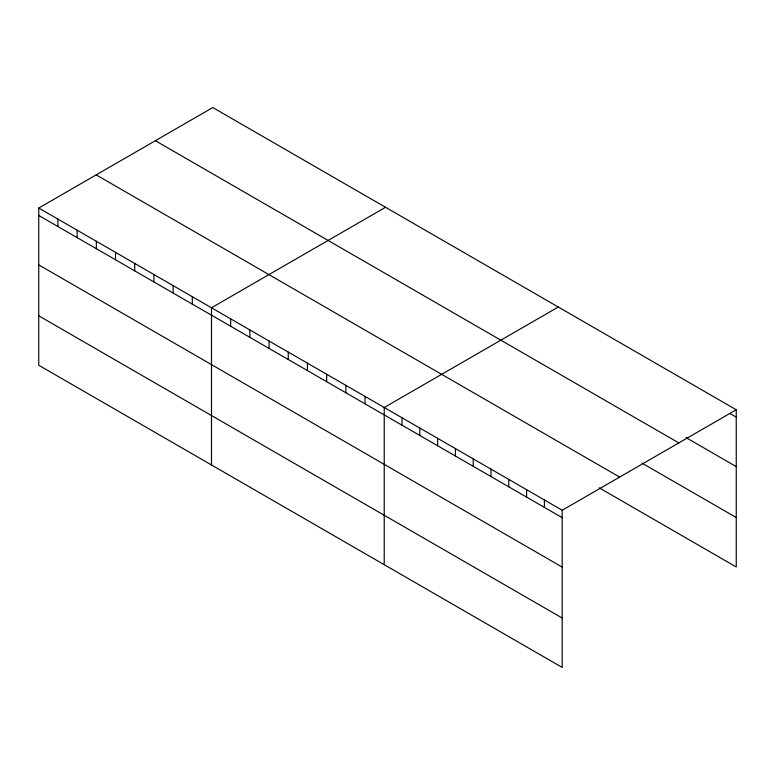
<?xml version="1.0" encoding="UTF-8"?>
<svg xmlns="http://www.w3.org/2000/svg" width="775" height="775" viewBox="0 0 775 775"><rect width="100%" height="100%" fill="white"/><g stroke="black" fill="none" stroke-linecap="round" stroke-linejoin="round"><path stroke-width="1.16" d="M38.75 208.039L562.204 510.25L562.204 667.449L38.75 365.238L38.75 208.039L212.796 107.551L736.25 409.762L736.25 566.961L599.104 487.785M385.533 207.283L211.488 307.772L211.488 464.961M558.281 307.016L384.226 407.495L384.226 564.694M562.204 510.25L736.25 409.762M729.972 413.559L736.25 417.183M686.001 437.594L736.25 466.608M155.358 140.711L678.813 442.922M642.029 463.14L736.25 517.535M96.187 174.879L619.642 477.09M38.75 215.46L562.204 517.671M38.75 264.885L562.204 567.097M38.75 315.812L562.204 618.024M544.408 499.972L544.408 507.392M526.603 489.703L526.603 497.124M508.807 479.425L508.807 486.845M491.011 469.146L491.011 476.567M473.215 458.877L473.215 466.288M455.419 448.599L455.419 456.02M437.623 438.321L437.623 445.741M419.827 428.052L419.827 435.463M402.022 417.773L402.022 425.194M365.035 396.422L365.035 403.833M345.844 385.34L345.844 392.751M326.653 374.257L326.653 381.678M307.452 363.175L307.452 370.595M288.261 352.092L288.261 359.513M269.07 341.01L269.07 348.43M249.879 329.927L249.879 337.348M230.679 318.854L230.679 326.265M192.297 296.689L192.297 304.11M173.106 285.607L173.106 293.028M153.905 274.524L153.905 281.945M134.714 263.442L134.714 270.863M115.523 252.359L115.523 259.78M96.332 241.287L96.332 248.698M77.132 230.204L77.132 237.615M57.941 219.122L57.941 226.542"/></g></svg>
